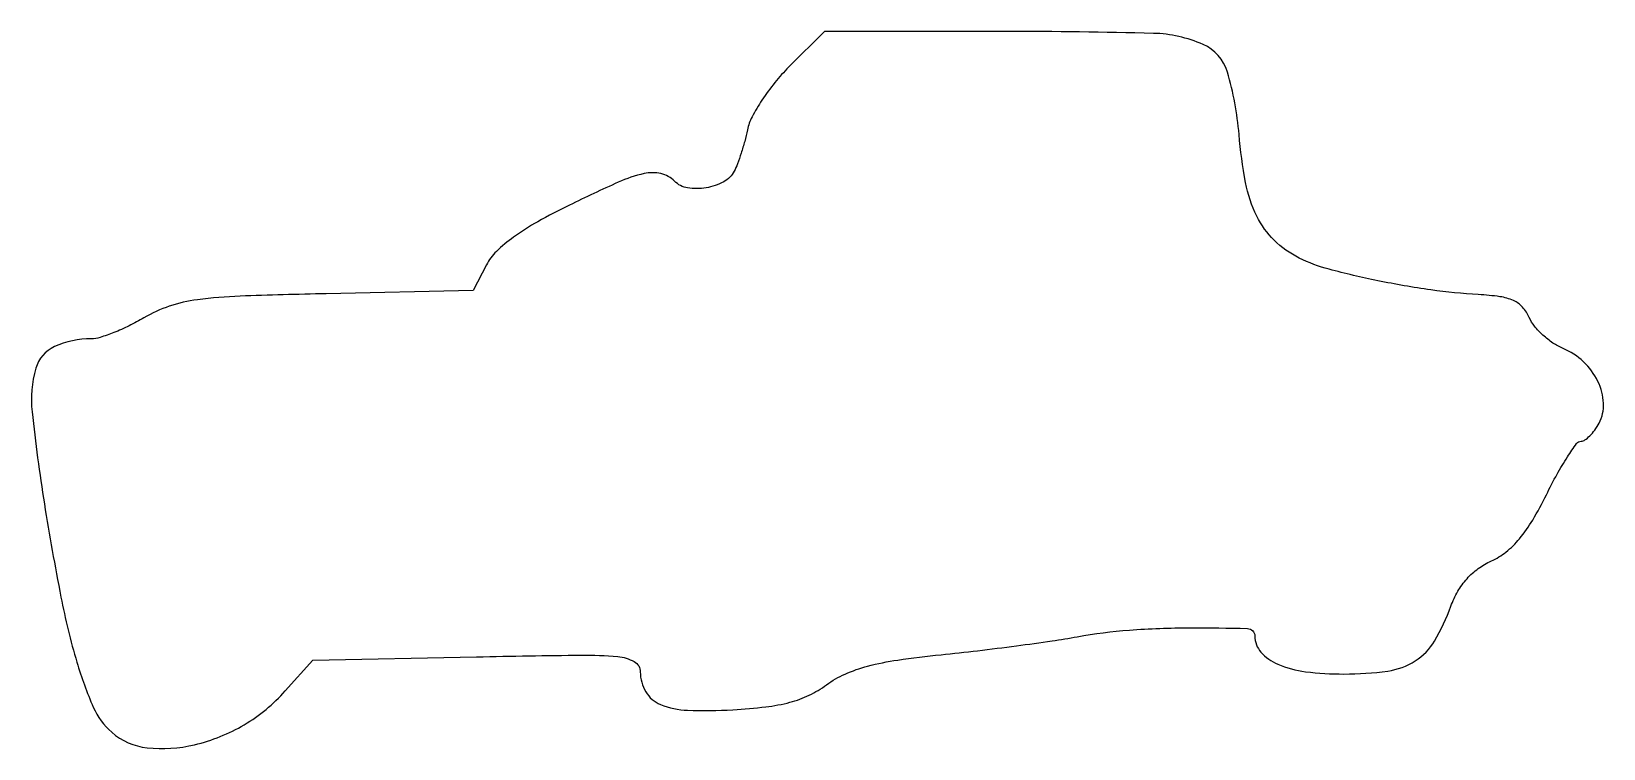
# Model space of a CAD drawing. Extents: x 1 to 169, y 0 to 77.
import ezdxf

# ---------------------------------------------------------------- set-up
doc = ezdxf.new("R2010")
doc.units = 0

msp = doc.modelspace()

# ---------------------------------------------------------------- linework, layer by layer
msp.add_lwpolyline([(81.947211, 73.182505, 0.026647), (80.440093, 71.505578, 0.024209), (79.067682, 69.624976, 0.024974), (78.006062, 67.821707, 0.068193), (77.505297, 66.432505, -0.013387), (77.208107, 65.199778, -0.011519), (76.831485, 63.920798, -0.011668), (76.43577, 62.775787, -0.032513), (76.088311, 62, -0.149514), (74.952696, 60.858742, -0.080991), (73.061709, 60.212261, -0.081696), (71.080973, 60.202833, -0.158079), (69.684665, 60.915335, 0.140334), (68.215273, 61.730611, 0.113284), (66.403116, 61.734412, 0.049878), (63.63398, 60.806963, 0.007711), (58.384792, 58.346803, 0.014486), (54.986635, 56.566158, 0.02793), (52.396948, 54.915443, 0.035145), (50.541836, 53.373134, 0.082612), (49.466396, 51.935018), (48.039875, 49.176429), (32.269937, 48.838215, 0.003565), (23.017547, 48.573766, 0.02394), (18.438594, 48.190191, 0.047728), (15.417291, 47.492873, 0.052938), (12.69284, 46.25, -0.019224), (11.098706, 45.388769, -0.019755), (9.457349, 44.660937, -0.019942), (7.988919, 44.144809, -0.074667), (7.024627, 44, 0.106041), (3.083326, 43.154612, 0.2215), (1.077564, 40.831642, 0.096145), (0.680417, 36.147803, 0.012842), (1.99912, 26.275858, 0.00863), (3.776556, 16.266059, 0.0234), (5.488174, 9.265399, 0.032166), (7.255642, 4.436753, 0.109304), (9.226729, 1.75, 0.154573), (13.025793, 0.083466, 0.08518), (18.137131, 0.407326, 0.075404), (23.462214, 2.557418, 0.077009), (27.867002, 6.177974), (30.834523, 9.5), (48.417261, 9.848951, -0.001758), (59.651158, 10.032385, -0.026284), (63.570171, 9.876538, -0.10381), (65.347984, 9.32819, -0.272654), (66, 8.221396, 0.135629), (66.590343, 6.085106, 0.162532), (68.166069, 4.732569, 0.088676), (71.081796, 4.11052, 0.022441), (75.946332, 4.16681, 0.015184), (79.478686, 4.474231, 0.035795), (82.07491, 4.970138, 0.04588), (84.145675, 5.730706, 0.048275), (86.005551, 6.845983, -0.055172), (87.989261, 7.998718, -0.039895), (90.405068, 8.843578, -0.028415), (93.641899, 9.499257, -0.010284), (98.298392, 10.07246, 0.004039), (102.219537, 10.505504, 0.003333), (106.393165, 11.028831, 0.003366), (110.216946, 11.560419, 0.008983), (112.933659, 12.006745, -0.026911), (118.523215, 12.720412, -0.017449), (125.036771, 12.969922, -0.008477), (131.20971, 12.886208, -0.405304), (132, 12.071429, 0.183862), (132.657858, 10.342912, 0.11077), (134.46194, 9.047243, 0.070495), (137.444223, 8.249324, 0.030177), (141.571429, 8, 0.034273), (146.270429, 8.322478, 0.107473), (149.225333, 9.404999, 0.118676), (151.297606, 11.545254, 0.046543), (153.059189, 15.287141, -0.044475), (153.801001, 16.879895, -0.051348), (154.783767, 18.235276, -0.053012), (155.991639, 19.326932, -0.053222), (157.400511, 20.138532, 0.066309), (158.97151, 21.098941, 0.049141), (160.421038, 22.531017, 0.039169), (161.836069, 24.53441, 0.019861), (163.30883, 27.25, -0.011725), (164.457826, 29.453402, -0.01768), (165.569965, 31.310938, -0.012676), (166.560312, 32.757958, -0.240815), (167.033716, 33, 0.153981), (167.448965, 33.130987, 0.044058), (167.971893, 33.570713, 0.039857), (168.505489, 34.199253, 0.033215), (168.969416, 34.942853, 0.136788), (169.443543, 37.068012, 0.099762), (168.838873, 39.423817, 0.091137), (167.291703, 41.537412, 0.091363), (165.095304, 42.960524, -0.050234), (164.011064, 43.543144, -0.0371), (162.940679, 44.387042, -0.037847), (162.040098, 45.347294, -0.066136), (161.475024, 46.278112, 0.080287), (160.758961, 47.386091, 0.103753), (159.782941, 48.097787, 0.071228), (158.321288, 48.51977, 0.021135), (156, 48.744659, -0.021798), (150.913441, 49.24425, -0.014961), (145.199617, 50.233376, -0.014384), (139.971902, 51.457948, -0.051221), (136.759418, 52.671598, -0.077164), (134.069563, 54.58215, -0.086807), (132.212564, 57.150588, -0.066073), (131.011987, 60.762953, -0.026324), (130.301393, 65.944981, 0.051062), (129.044115, 72.638354, 0.220349), (126.438126, 75.600768, 0.09778), (121.106664, 76.796418, 0.006418), (105.247494, 77), (85.764706, 77)], format="xyb", close=True)

doc.saveas('drawing.dxf')
